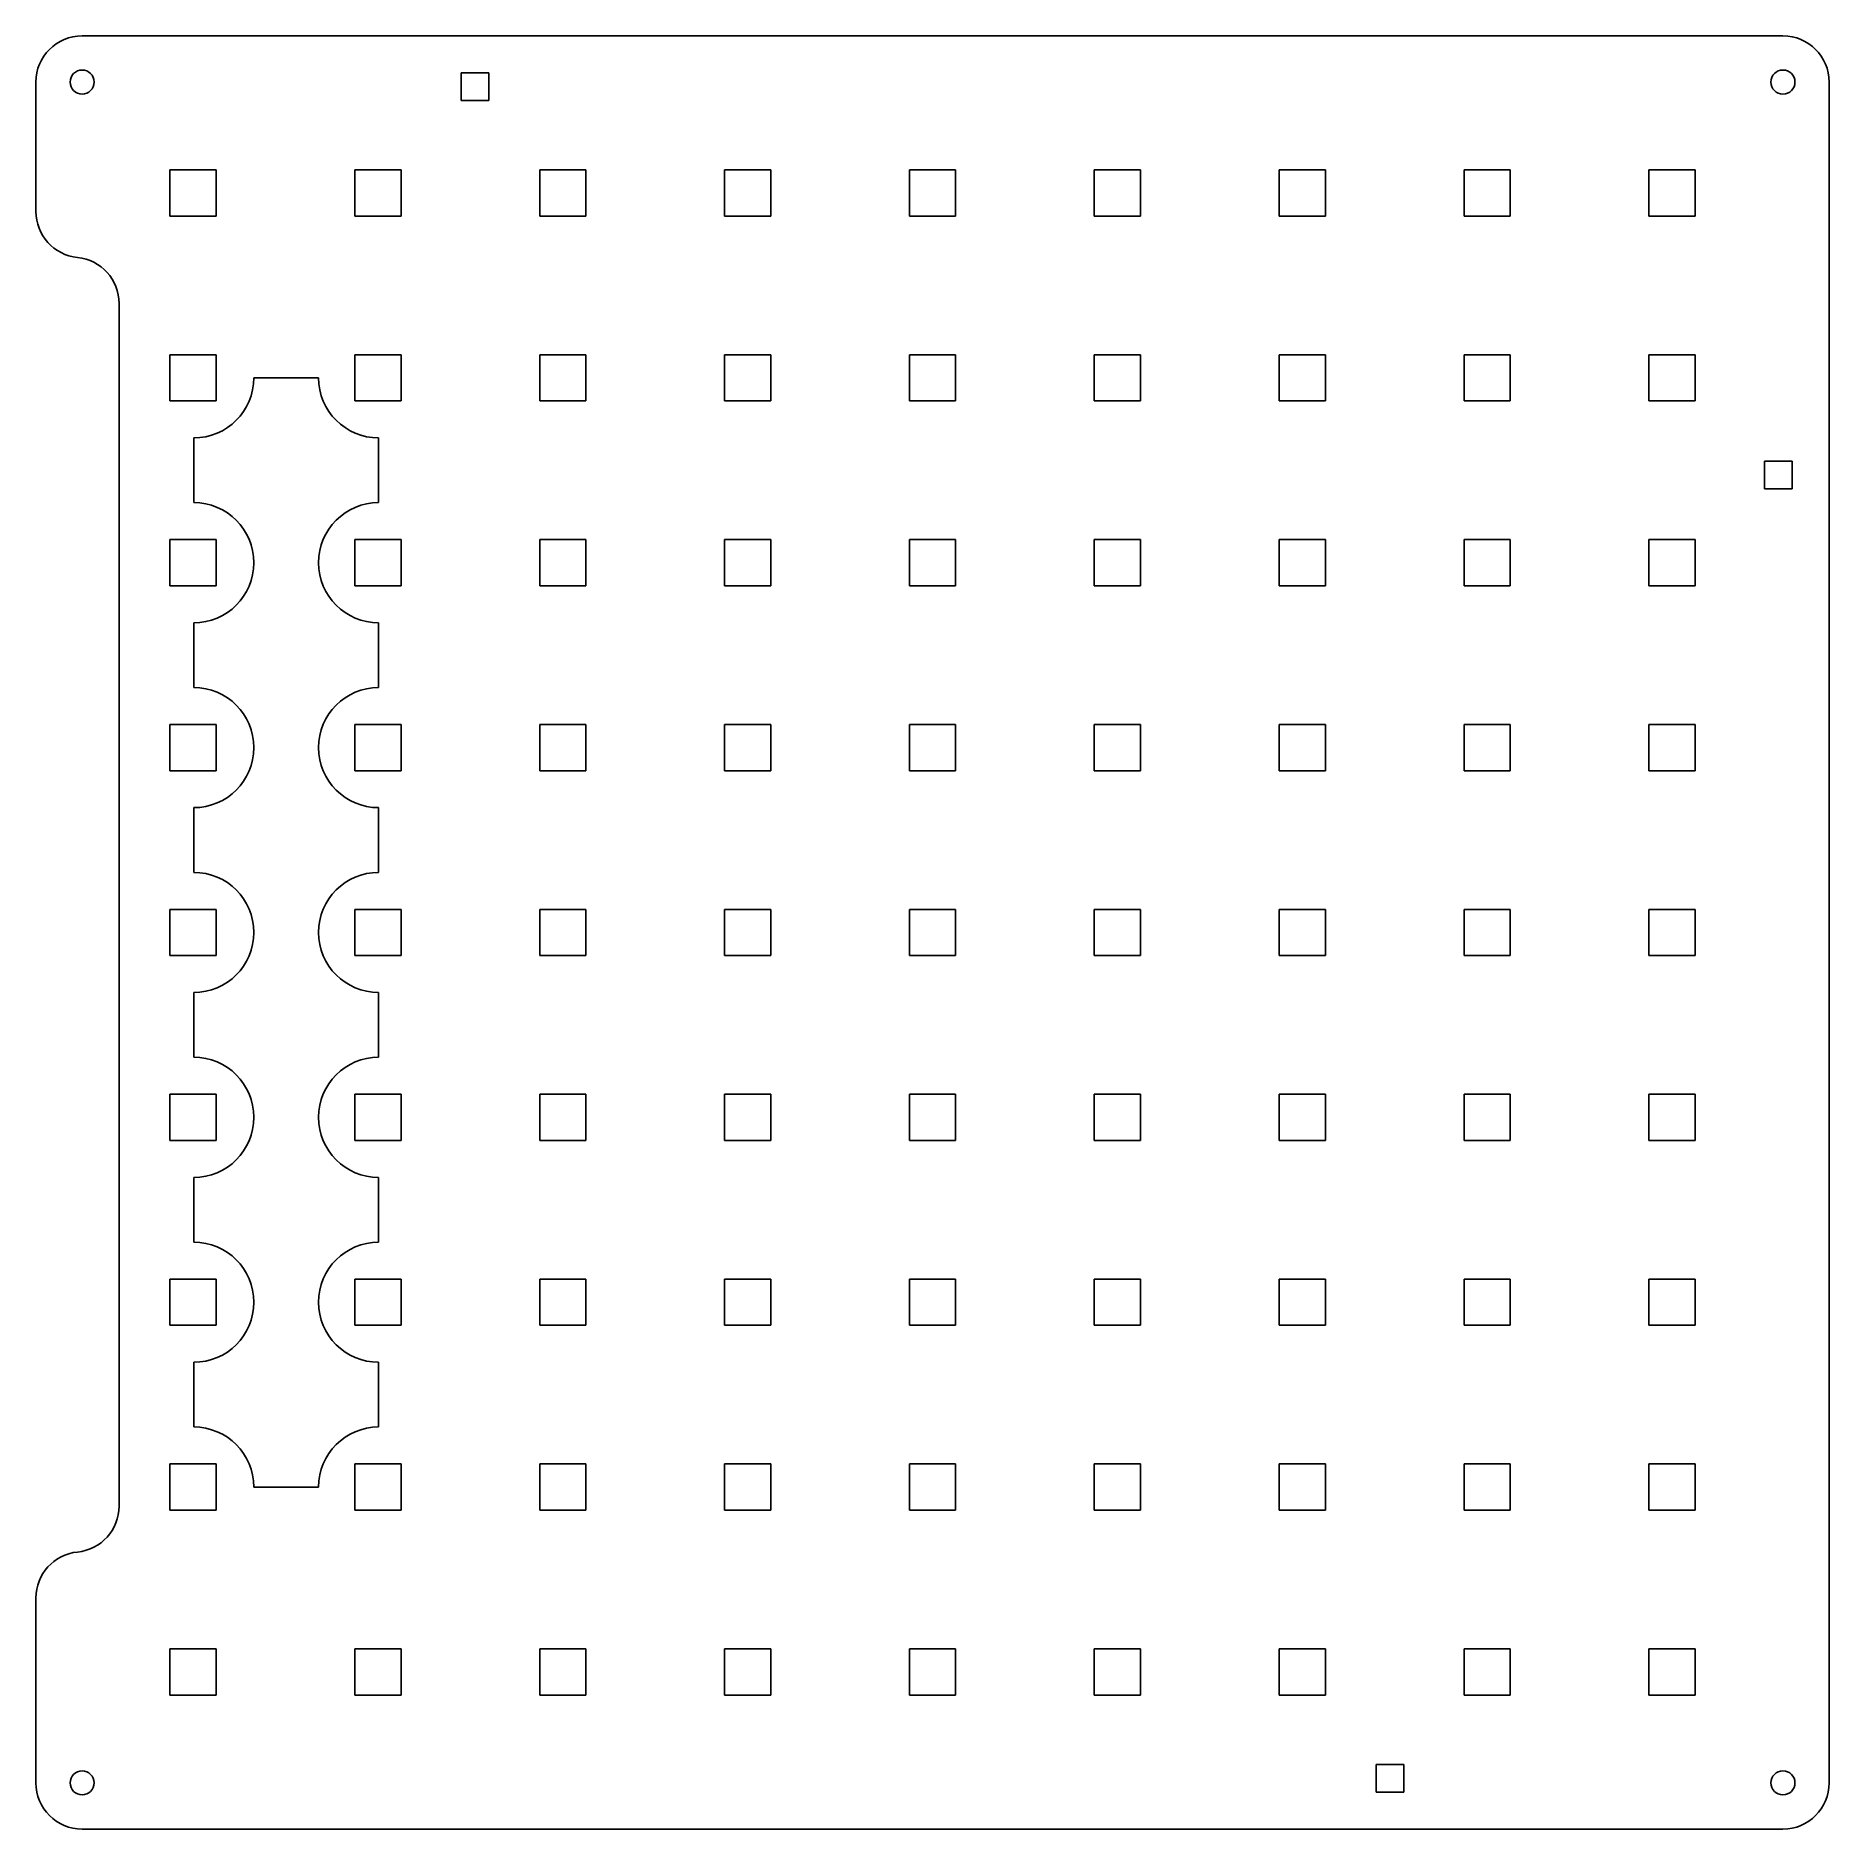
# Model space of a CAD drawing. Header units: millimetres. Extents: x -95 to 99, y -101 to 93.
import ezdxf

# ---------------------------------------------------------------- set-up
doc = ezdxf.new("R2010")
doc.units = ezdxf.units.MM

msp = doc.modelspace()

# ---------------------------------------------------------------- linework, layer by layer
at = {"color": 7, "linetype": 'Continuous', "lineweight": 25}
for p, q in [((94.45, 92.8), (-89.55, 92.8)), ((-94.55, 87.8), (-94.55, 73.8)), ((-48.55, 88.8), (-48.55, 85.8)), ((-45.55, 88.8), (-48.55, 88.8)), ((-45.55, 85.8), (-45.55, 88.8)), ((99.45, -96.2), (99.45, 87.8)), ((-48.55, 85.8), (-45.55, 85.8)), ((-80.05, 78.3), (-80.05, 73.3)), ((-75.05, 78.3), (-80.05, 78.3)), ((-75.05, 73.3), (-75.05, 78.3)), ((-60.05, 78.3), (-60.05, 73.3)), ((-55.05, 78.3), (-60.05, 78.3)), ((-55.05, 73.3), (-55.05, 78.3)), ((-40.05, 78.3), (-40.05, 73.3)), ((-35.05, 78.3), (-40.05, 78.3)), ((-35.05, 73.3), (-35.05, 78.3)), ((-20.05, 78.3), (-20.05, 73.3)), ((-15.05, 78.3), (-20.05, 78.3)), ((-15.05, 73.3), (-15.05, 78.3)), ((-0.05, 78.3), (-0.05, 73.3)), ((4.95, 78.3), (-0.05, 78.3)), ((4.95, 73.3), (4.95, 78.3)), ((19.95, 78.3), (19.95, 73.3)), ((24.95, 78.3), (19.95, 78.3)), ((24.95, 73.3), (24.95, 78.3)), ((39.95, 78.3), (39.95, 73.3)), ((44.95, 78.3), (39.95, 78.3)), ((44.95, 73.3), (44.95, 78.3)), ((59.95, 78.3), (59.95, 73.3)), ((64.95, 78.3), (59.95, 78.3)), ((64.95, 73.3), (64.95, 78.3)), ((79.95, 78.3), (79.95, 73.3)), ((84.95, 78.3), (79.95, 78.3)), ((84.95, 73.3), (84.95, 78.3)), ((-80.05, 73.3), (-75.05, 73.3)), ((-60.05, 73.3), (-55.05, 73.3)), ((-40.05, 73.3), (-35.05, 73.3)), ((-20.05, 73.3), (-15.05, 73.3)), ((-0.05, 73.3), (4.95, 73.3)), ((19.95, 73.3), (24.95, 73.3)), ((39.95, 73.3), (44.95, 73.3)), ((59.95, 73.3), (64.95, 73.3)), ((79.95, 73.3), (84.95, 73.3)), ((-85.55, -66.25), (-85.55, 63.85)), ((-80.05, 58.3), (-80.05, 53.3)), ((-75.05, 58.3), (-80.05, 58.3)), ((-75.05, 53.3), (-75.05, 58.3)), ((-60.05, 58.3), (-60.05, 53.3)), ((-55.05, 58.3), (-60.05, 58.3)), ((-55.05, 53.3), (-55.05, 58.3)), ((-40.05, 58.3), (-40.05, 53.3)), ((-35.05, 58.3), (-40.05, 58.3)), ((-35.05, 53.3), (-35.05, 58.3)), ((-20.05, 58.3), (-20.05, 53.3)), ((-15.05, 58.3), (-20.05, 58.3)), ((-15.05, 53.3), (-15.05, 58.3)), ((-0.05, 58.3), (-0.05, 53.3)), ((4.95, 58.3), (-0.05, 58.3)), ((4.95, 53.3), (4.95, 58.3)), ((19.95, 58.3), (19.95, 53.3)), ((24.95, 58.3), (19.95, 58.3)), ((24.95, 53.3), (24.95, 58.3)), ((39.95, 58.3), (39.95, 53.3)), ((44.95, 58.3), (39.95, 58.3)), ((44.95, 53.3), (44.95, 58.3)), ((59.95, 58.3), (59.95, 53.3)), ((64.95, 58.3), (59.95, 58.3)), ((64.95, 53.3), (64.95, 58.3)), ((79.95, 58.3), (79.95, 53.3)), ((84.95, 58.3), (79.95, 58.3)), ((84.95, 53.3), (84.95, 58.3)), ((-63.97, 55.8), (-70.97, 55.8)), ((-80.05, 53.3), (-75.05, 53.3)), ((-60.05, 53.3), (-55.05, 53.3)), ((-40.05, 53.3), (-35.05, 53.3)), ((-20.05, 53.3), (-15.05, 53.3)), ((-0.05, 53.3), (4.95, 53.3)), ((19.95, 53.3), (24.95, 53.3)), ((39.95, 53.3), (44.95, 53.3)), ((59.95, 53.3), (64.95, 53.3)), ((79.95, 53.3), (84.95, 53.3)), ((-77.47, 49.3), (-77.47, 42.3)), ((-57.47, 42.3), (-57.47, 49.3)), ((92.45, 46.8), (92.45, 43.8)), ((95.45, 46.8), (92.45, 46.8)), ((95.45, 43.8), (95.45, 46.8)), ((92.45, 43.8), (95.45, 43.8)), ((-80.05, 38.3), (-80.05, 33.3)), ((-75.05, 38.3), (-80.05, 38.3)), ((-75.05, 33.3), (-75.05, 38.3)), ((-60.05, 38.3), (-60.05, 33.3)), ((-55.05, 38.3), (-60.05, 38.3)), ((-55.05, 33.3), (-55.05, 38.3)), ((-40.05, 38.3), (-40.05, 33.3)), ((-35.05, 38.3), (-40.05, 38.3)), ((-35.05, 33.3), (-35.05, 38.3)), ((-20.05, 38.3), (-20.05, 33.3)), ((-15.05, 38.3), (-20.05, 38.3)), ((-15.05, 33.3), (-15.05, 38.3)), ((-0.05, 38.3), (-0.05, 33.3)), ((4.95, 38.3), (-0.05, 38.3)), ((4.95, 33.3), (4.95, 38.3)), ((19.95, 38.3), (19.95, 33.3)), ((24.95, 38.3), (19.95, 38.3)), ((24.95, 33.3), (24.95, 38.3)), ((39.95, 38.3), (39.95, 33.3)), ((44.95, 38.3), (39.95, 38.3)), ((44.95, 33.3), (44.95, 38.3)), ((59.95, 38.3), (59.95, 33.3)), ((64.95, 38.3), (59.95, 38.3)), ((64.95, 33.3), (64.95, 38.3)), ((79.95, 38.3), (79.95, 33.3)), ((84.95, 38.3), (79.95, 38.3)), ((84.95, 33.3), (84.95, 38.3)), ((-80.05, 33.3), (-75.05, 33.3)), ((-60.05, 33.3), (-55.05, 33.3)), ((-40.05, 33.3), (-35.05, 33.3)), ((-20.05, 33.3), (-15.05, 33.3)), ((-0.05, 33.3), (4.95, 33.3)), ((19.95, 33.3), (24.95, 33.3)), ((39.95, 33.3), (44.95, 33.3)), ((59.95, 33.3), (64.95, 33.3)), ((79.95, 33.3), (84.95, 33.3)), ((-77.47, 29.3), (-77.47, 22.3)), ((-57.47, 22.3), (-57.47, 29.3)), ((-80.05, 18.3), (-80.05, 13.3)), ((-75.05, 18.3), (-80.05, 18.3)), ((-75.05, 13.3), (-75.05, 18.3)), ((-60.05, 18.3), (-60.05, 13.3)), ((-55.05, 18.3), (-60.05, 18.3)), ((-55.05, 13.3), (-55.05, 18.3)), ((-40.05, 18.3), (-40.05, 13.3)), ((-35.05, 18.3), (-40.05, 18.3)), ((-35.05, 13.3), (-35.05, 18.3)), ((-20.05, 18.3), (-20.05, 13.3)), ((-15.05, 18.3), (-20.05, 18.3)), ((-15.05, 13.3), (-15.05, 18.3)), ((-0.05, 18.3), (-0.05, 13.3)), ((4.95, 18.3), (-0.05, 18.3)), ((4.95, 13.3), (4.95, 18.3)), ((19.95, 18.3), (19.95, 13.3)), ((24.95, 18.3), (19.95, 18.3)), ((24.95, 13.3), (24.95, 18.3)), ((39.95, 18.3), (39.95, 13.3)), ((44.95, 18.3), (39.95, 18.3)), ((44.95, 13.3), (44.95, 18.3)), ((59.95, 18.3), (59.95, 13.3)), ((64.95, 18.3), (59.95, 18.3)), ((64.95, 13.3), (64.95, 18.3)), ((79.95, 18.3), (79.95, 13.3)), ((84.95, 18.3), (79.95, 18.3)), ((84.95, 13.3), (84.95, 18.3)), ((-80.05, 13.3), (-75.05, 13.3)), ((-60.05, 13.3), (-55.05, 13.3)), ((-40.05, 13.3), (-35.05, 13.3)), ((-20.05, 13.3), (-15.05, 13.3)), ((-0.05, 13.3), (4.95, 13.3)), ((19.95, 13.3), (24.95, 13.3)), ((39.95, 13.3), (44.95, 13.3)), ((59.95, 13.3), (64.95, 13.3)), ((79.95, 13.3), (84.95, 13.3)), ((-77.47, 9.3), (-77.47, 2.3)), ((-57.47, 2.3), (-57.47, 9.3)), ((-80.05, -1.7), (-80.05, -6.7)), ((-75.05, -1.7), (-80.05, -1.7)), ((-75.05, -6.7), (-75.05, -1.7)), ((-60.05, -1.7), (-60.05, -6.7)), ((-55.05, -1.7), (-60.05, -1.7)), ((-55.05, -6.7), (-55.05, -1.7)), ((-40.05, -1.7), (-40.05, -6.7)), ((-35.05, -1.7), (-40.05, -1.7)), ((-35.05, -6.7), (-35.05, -1.7)), ((-20.05, -1.7), (-20.05, -6.7)), ((-15.05, -1.7), (-20.05, -1.7)), ((-15.05, -6.7), (-15.05, -1.7)), ((-0.05, -1.7), (-0.05, -6.7)), ((4.95, -1.7), (-0.05, -1.7)), ((4.95, -6.7), (4.95, -1.7)), ((19.95, -1.7), (19.95, -6.7)), ((24.95, -1.7), (19.95, -1.7)), ((24.95, -6.7), (24.95, -1.7)), ((39.95, -1.7), (39.95, -6.7)), ((44.95, -1.7), (39.95, -1.7)), ((44.95, -6.7), (44.95, -1.7)), ((59.95, -1.7), (59.95, -6.7)), ((64.95, -1.7), (59.95, -1.7)), ((64.95, -6.7), (64.95, -1.7)), ((79.95, -1.7), (79.95, -6.7)), ((84.95, -1.7), (79.95, -1.7)), ((84.95, -6.7), (84.95, -1.7)), ((-80.05, -6.7), (-75.05, -6.7)), ((-60.05, -6.7), (-55.05, -6.7)), ((-40.05, -6.7), (-35.05, -6.7)), ((-20.05, -6.7), (-15.05, -6.7)), ((-0.05, -6.7), (4.95, -6.7)), ((19.95, -6.7), (24.95, -6.7)), ((39.95, -6.7), (44.95, -6.7)), ((59.95, -6.7), (64.95, -6.7)), ((79.95, -6.7), (84.95, -6.7)), ((-77.47, -10.7), (-77.47, -17.7)), ((-57.47, -17.7), (-57.47, -10.7)), ((-80.05, -21.7), (-80.05, -26.7)), ((-75.05, -21.7), (-80.05, -21.7)), ((-75.05, -26.7), (-75.05, -21.7)), ((-60.05, -21.7), (-60.05, -26.7)), ((-55.05, -21.7), (-60.05, -21.7)), ((-55.05, -26.7), (-55.05, -21.7)), ((-40.05, -21.7), (-40.05, -26.7)), ((-35.05, -21.7), (-40.05, -21.7)), ((-35.05, -26.7), (-35.05, -21.7)), ((-20.05, -21.7), (-20.05, -26.7)), ((-15.05, -21.7), (-20.05, -21.7)), ((-15.05, -26.7), (-15.05, -21.7)), ((-0.05, -21.7), (-0.05, -26.7)), ((4.95, -21.7), (-0.05, -21.7)), ((4.95, -26.7), (4.95, -21.7)), ((19.95, -21.7), (19.95, -26.7)), ((24.95, -21.7), (19.95, -21.7)), ((24.95, -26.7), (24.95, -21.7)), ((39.95, -21.7), (39.95, -26.7)), ((44.95, -21.7), (39.95, -21.7)), ((44.95, -26.7), (44.95, -21.7)), ((59.95, -21.7), (59.95, -26.7)), ((64.95, -21.7), (59.95, -21.7)), ((64.95, -26.7), (64.95, -21.7)), ((79.95, -21.7), (79.95, -26.7)), ((84.95, -21.7), (79.95, -21.7)), ((84.95, -26.7), (84.95, -21.7)), ((-80.05, -26.7), (-75.05, -26.7)), ((-60.05, -26.7), (-55.05, -26.7)), ((-40.05, -26.7), (-35.05, -26.7)), ((-20.05, -26.7), (-15.05, -26.7)), ((-0.05, -26.7), (4.95, -26.7)), ((19.95, -26.7), (24.95, -26.7)), ((39.95, -26.7), (44.95, -26.7)), ((59.95, -26.7), (64.95, -26.7)), ((79.95, -26.7), (84.95, -26.7)), ((-77.47, -30.7), (-77.47, -37.7)), ((-57.47, -37.7), (-57.47, -30.7)), ((-80.05, -41.7), (-80.05, -46.7)), ((-75.05, -41.7), (-80.05, -41.7)), ((-75.05, -46.7), (-75.05, -41.7)), ((-60.05, -41.7), (-60.05, -46.7)), ((-55.05, -41.7), (-60.05, -41.7)), ((-55.05, -46.7), (-55.05, -41.7)), ((-40.05, -41.7), (-40.05, -46.7)), ((-35.05, -41.7), (-40.05, -41.7)), ((-35.05, -46.7), (-35.05, -41.7)), ((-20.05, -41.7), (-20.05, -46.7)), ((-15.05, -41.7), (-20.05, -41.7)), ((-15.05, -46.7), (-15.05, -41.7)), ((-0.05, -41.7), (-0.05, -46.7)), ((4.95, -41.7), (-0.05, -41.7)), ((4.95, -46.7), (4.95, -41.7)), ((19.95, -41.7), (19.95, -46.7)), ((24.95, -41.7), (19.95, -41.7)), ((24.95, -46.7), (24.95, -41.7)), ((39.95, -41.7), (39.95, -46.7)), ((44.95, -41.7), (39.95, -41.7)), ((44.95, -46.7), (44.95, -41.7)), ((59.95, -41.7), (59.95, -46.7)), ((64.95, -41.7), (59.95, -41.7)), ((64.95, -46.7), (64.95, -41.7)), ((79.95, -41.7), (79.95, -46.7)), ((84.95, -41.7), (79.95, -41.7)), ((84.95, -46.7), (84.95, -41.7)), ((-80.05, -46.7), (-75.05, -46.7)), ((-60.05, -46.7), (-55.05, -46.7)), ((-40.05, -46.7), (-35.05, -46.7)), ((-20.05, -46.7), (-15.05, -46.7)), ((-0.05, -46.7), (4.95, -46.7)), ((19.95, -46.7), (24.95, -46.7)), ((39.95, -46.7), (44.95, -46.7)), ((59.95, -46.7), (64.95, -46.7)), ((79.95, -46.7), (84.95, -46.7)), ((-77.47, -50.7), (-77.47, -57.7)), ((-57.47, -57.7), (-57.47, -50.7)), ((-80.05, -61.7), (-80.05, -66.7)), ((-75.05, -61.7), (-80.05, -61.7)), ((-75.05, -66.7), (-75.05, -61.7)), ((-60.05, -61.7), (-60.05, -66.7)), ((-55.05, -61.7), (-60.05, -61.7)), ((-55.05, -66.7), (-55.05, -61.7)), ((-40.05, -61.7), (-40.05, -66.7)), ((-35.05, -61.7), (-40.05, -61.7)), ((-35.05, -66.7), (-35.05, -61.7)), ((-20.05, -61.7), (-20.05, -66.7)), ((-15.05, -61.7), (-20.05, -61.7)), ((-15.05, -66.7), (-15.05, -61.7)), ((-0.05, -61.7), (-0.05, -66.7)), ((4.95, -61.7), (-0.05, -61.7)), ((4.95, -66.7), (4.95, -61.7)), ((19.95, -61.7), (19.95, -66.7)), ((24.95, -61.7), (19.95, -61.7)), ((24.95, -66.7), (24.95, -61.7)), ((39.95, -61.7), (39.95, -66.7)), ((44.95, -61.7), (39.95, -61.7)), ((44.95, -66.7), (44.95, -61.7)), ((59.95, -61.7), (59.95, -66.7)), ((64.95, -61.7), (59.95, -61.7)), ((64.95, -66.7), (64.95, -61.7)), ((79.95, -61.7), (79.95, -66.7)), ((84.95, -61.7), (79.95, -61.7)), ((84.95, -66.7), (84.95, -61.7)), ((-70.97, -64.2), (-63.97, -64.2)), ((-80.05, -66.7), (-75.05, -66.7)), ((-60.05, -66.7), (-55.05, -66.7)), ((-40.05, -66.7), (-35.05, -66.7)), ((-20.05, -66.7), (-15.05, -66.7)), ((-0.05, -66.7), (4.95, -66.7)), ((19.95, -66.7), (24.95, -66.7)), ((39.95, -66.7), (44.95, -66.7)), ((59.95, -66.7), (64.95, -66.7)), ((79.95, -66.7), (84.95, -66.7)), ((-94.55, -76.2), (-94.55, -96.2)), ((-80.05, -81.7), (-80.05, -86.7)), ((-75.05, -81.7), (-80.05, -81.7)), ((-75.05, -86.7), (-75.05, -81.7)), ((-60.05, -81.7), (-60.05, -86.7)), ((-55.05, -81.7), (-60.05, -81.7)), ((-55.05, -86.7), (-55.05, -81.7)), ((-40.05, -81.7), (-40.05, -86.7)), ((-35.05, -81.7), (-40.05, -81.7)), ((-35.05, -86.7), (-35.05, -81.7)), ((-20.05, -81.7), (-20.05, -86.7)), ((-15.05, -81.7), (-20.05, -81.7)), ((-15.05, -86.7), (-15.05, -81.7)), ((-0.05, -81.7), (-0.05, -86.7)), ((4.95, -81.7), (-0.05, -81.7)), ((4.95, -86.7), (4.95, -81.7)), ((19.95, -81.7), (19.95, -86.7)), ((24.95, -81.7), (19.95, -81.7)), ((24.95, -86.7), (24.95, -81.7)), ((39.95, -81.7), (39.95, -86.7)), ((44.95, -81.7), (39.95, -81.7)), ((44.95, -86.7), (44.95, -81.7)), ((59.95, -81.7), (59.95, -86.7)), ((64.95, -81.7), (59.95, -81.7)), ((64.95, -86.7), (64.95, -81.7)), ((79.95, -81.7), (79.95, -86.7)), ((84.95, -81.7), (79.95, -81.7)), ((84.95, -86.7), (84.95, -81.7)), ((-80.05, -86.7), (-75.05, -86.7)), ((-60.05, -86.7), (-55.05, -86.7)), ((-40.05, -86.7), (-35.05, -86.7)), ((-20.05, -86.7), (-15.05, -86.7)), ((-0.05, -86.7), (4.95, -86.7)), ((19.95, -86.7), (24.95, -86.7)), ((39.95, -86.7), (44.95, -86.7)), ((59.95, -86.7), (64.95, -86.7)), ((79.95, -86.7), (84.95, -86.7)), ((50.45, -94.2), (50.45, -97.2)), ((53.45, -94.2), (50.45, -94.2)), ((53.45, -97.2), (53.45, -94.2)), ((50.45, -97.2), (53.45, -97.2)), ((-89.55, -101.2), (94.45, -101.2))]:
    msp.add_line(p, q, dxfattribs=at)
for centre in [(-89.55, 87.8), (94.45, 87.8), (-89.55, -96.2), (94.45, -96.2)]:
    msp.add_circle(centre, 1.3, dxfattribs=at)
for centre, radius, start, end in [((-89.55, 87.8), 5, 90, 180), ((94.45, 87.8), 5, 0, 90), ((-89.55, 73.8), 5, 180, 264.2608), ((-90.55, 63.85), 5, 0, 84.2608), ((-77.47, 55.8), 6.5, 270, 0), ((-57.47, 55.8), 6.5, 180, 270), ((-77.47, 35.8), 6.5, 270, 90), ((-57.47, 35.8), 6.5, 90, 270), ((-77.47, 15.8), 6.5, 270, 90), ((-57.47, 15.8), 6.5, 90, 270), ((-77.47, -4.2), 6.5, 270, 90), ((-57.47, -4.2), 6.5, 90, 270), ((-77.47, -24.2), 6.5, 270, 90), ((-57.47, -24.2), 6.5, 90, 270), ((-77.47, -44.2), 6.5, 270, 90), ((-57.47, -44.2), 6.5, 90, 270), ((-77.47, -64.2), 6.5, 0, 90), ((-57.47, -64.2), 6.5, 90, 180), ((-90.55, -66.25), 5, 275.7392, 0), ((-89.55, -76.2), 5, 95.7392, 180), ((-89.55, -96.2), 5, 180, 270), ((94.45, -96.2), 5, 270, 0)]:
    msp.add_arc(centre, radius, start, end, dxfattribs=at)

doc.saveas('drawing.dxf')
